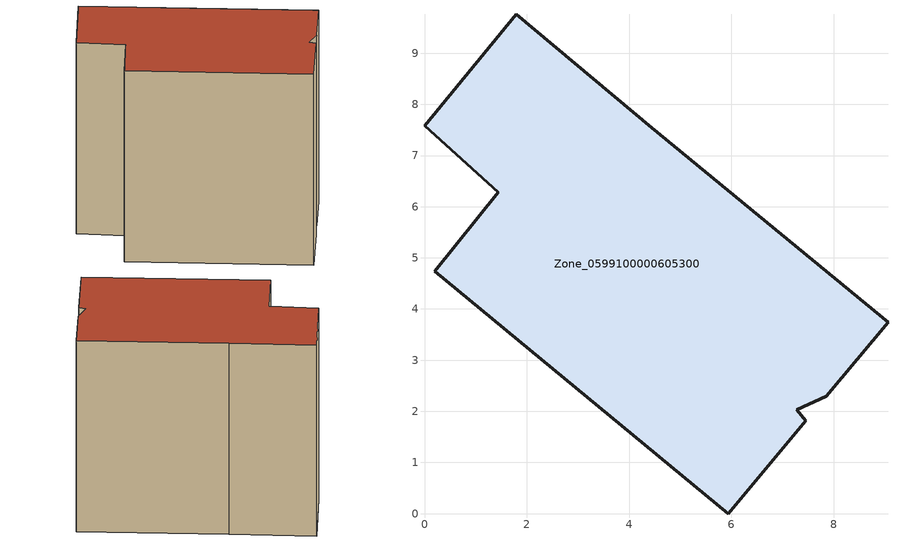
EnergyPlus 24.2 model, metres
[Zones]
Zone_0599100000605300
 floor ground (C_G): 0.2,4.74 1.44,6.28 0,7.58 1.79,9.76 4.44,7.54 9.06,3.74 7.85,2.29 7.27,2.03 7.45,1.81 5.94,0 z0
 wall outside (C_F): 1.44,6.28 0.2,4.74 5.94,0 7.45,1.81 7.27,2.03 7.85,2.29 9.06,3.74 4.44,7.54 1.79,9.76 0,7.58 1.44,6.28 z0:8.74
 roof outside (C_R): 7.85,2.29 9.06,3.74 4.44,7.54 1.79,9.76 0,7.58 1.44,6.28 0.2,4.74 5.94,0 7.45,1.81 7.27,2.03 z8.74
[BUILDING]
Pand.0599100000605300: North Axis=0; Terrain=City; Loads Convergence Tolerance Value=0.04; Temperature Convergence Tolerance Value=0.4; Solar Distribution=FullExterior; Maximum Number of Warmup Days=25; Minimum Number of Warmup Days=1
[Site:Location]
Rotterdam.The.Hague.AP_ZH_NLD Design_Conditions: Latitude=51.96; Longitude=4.45; Time Zone=1; Elevation=-4.5
[SITE:GROUNDTEMPERATURE:BUILDINGSURFACE]
18, 18, 18, 18, 18, 18, 18, 18, 18, 18, 18, 18
[MATERIAL] Thermal Absorptance=0.9; Solar Absorptance=0.7; Visible Absorptance=0.7
Name | Roughness | Thickness | Conductivity | Density | Specific Heat
G.TC.1946 | MediumSmooth | 0.15 | 1 | 540 | 1210
F.TC.1946 | Rough | 0.3 | 0.857143 | 1920 | 840
R.TC.1946 | MediumRough | 0.2 | 0.909091 | 1500 | 1000
[CONSTRUCTION]
C_G: G.TC.1946
C_F: F.TC.1946
C_R: R.TC.1946
[ZONE]
Zone_0599100000605300: Type=1; Multiplier=1; Ceiling Height=Autocalculate; Volume=Autocalculate; Floor Area=autocalculate; Part of Total Floor Area=Yes
[ZONEINFILTRATION:DESIGNFLOWRATE]
Infil_Zone_0599100000605300: Zone or ZoneList or Space or SpaceList=Zone_0599100000605300; Schedule=AlwaysOn; Design Flow Rate Calculation Method=Flow/Area; Flow Rate per Floor Area=0.003; Constant Term Coefficient=1; Temperature Term Coefficient=0; Velocity Term Coefficient=0; Velocity Squared Term Coefficient=0
[HVACTEMPLATE:ZONE:IDEALLOADSAIRSYSTEM]
Zone_0599100000605300: Maximum Heating Supply Air Temperature=50; Minimum Cooling Supply Air Temperature=13; Maximum Heating Supply Air Humidity Ratio=0.0156; Minimum Cooling Supply Air Humidity Ratio=0.0077; Heating Limit=NoLimit; Cooling Limit=NoLimit; Dehumidification Control Type=ConstantSensibleHeatRatio; Cooling Sensible Heat Ratio=0.7; Dehumidification Setpoint=60; Humidification Control Type=None; Humidification Setpoint=30; Outdoor Air Method=None; Outdoor Air Flow Rate per Person=0.00944; Outdoor Air Flow Rate per Zone Floor Area=0; Outdoor Air Flow Rate per Zone=0; Demand Controlled Ventilation Type=None; Outdoor Air Economizer Type=NoEconomizer; Heat Recovery Type=None; Sensible Heat Recovery Effectiveness=0.7; Latent Heat Recovery Effectiveness=0.65
[ZONECONTROL:THERMOSTAT]
ThermostatControl_Zone_0599100000605300: Zone or ZoneList=Zone_0599100000605300; Control Type Schedule=DualSetpointControlType; Control 1=Thermostat_Zone_0599100000605300; Temperature Difference Between Cutout And Setpoint=0
[THERMOSTATSETPOINT:DUALSETPOINT]
Thermostat_Zone_0599100000605300: Heating Setpoint Temperature Schedule=HeatingSetpoint_Zone_0599100000605300; Cooling Setpoint Temperature Schedule=CoolingSetpoint_Zone_0599100000605300
[SCHEDULE:COMPACT]
HeatingSetpoint_Zone_0599100000605300: Through: 12/31, For: AllDays, Until: 24:00, 21
CoolingSetpoint_Zone_0599100000605300: Through: 12/31, For: AllDays, Until: 24:00, 24
DualSetpointControlType: Through: 12/31, For: AllDays, Until: 24:00, 4
AlwaysOn: Through: 12/31, For: AllDays, Until: 24:00, 1
